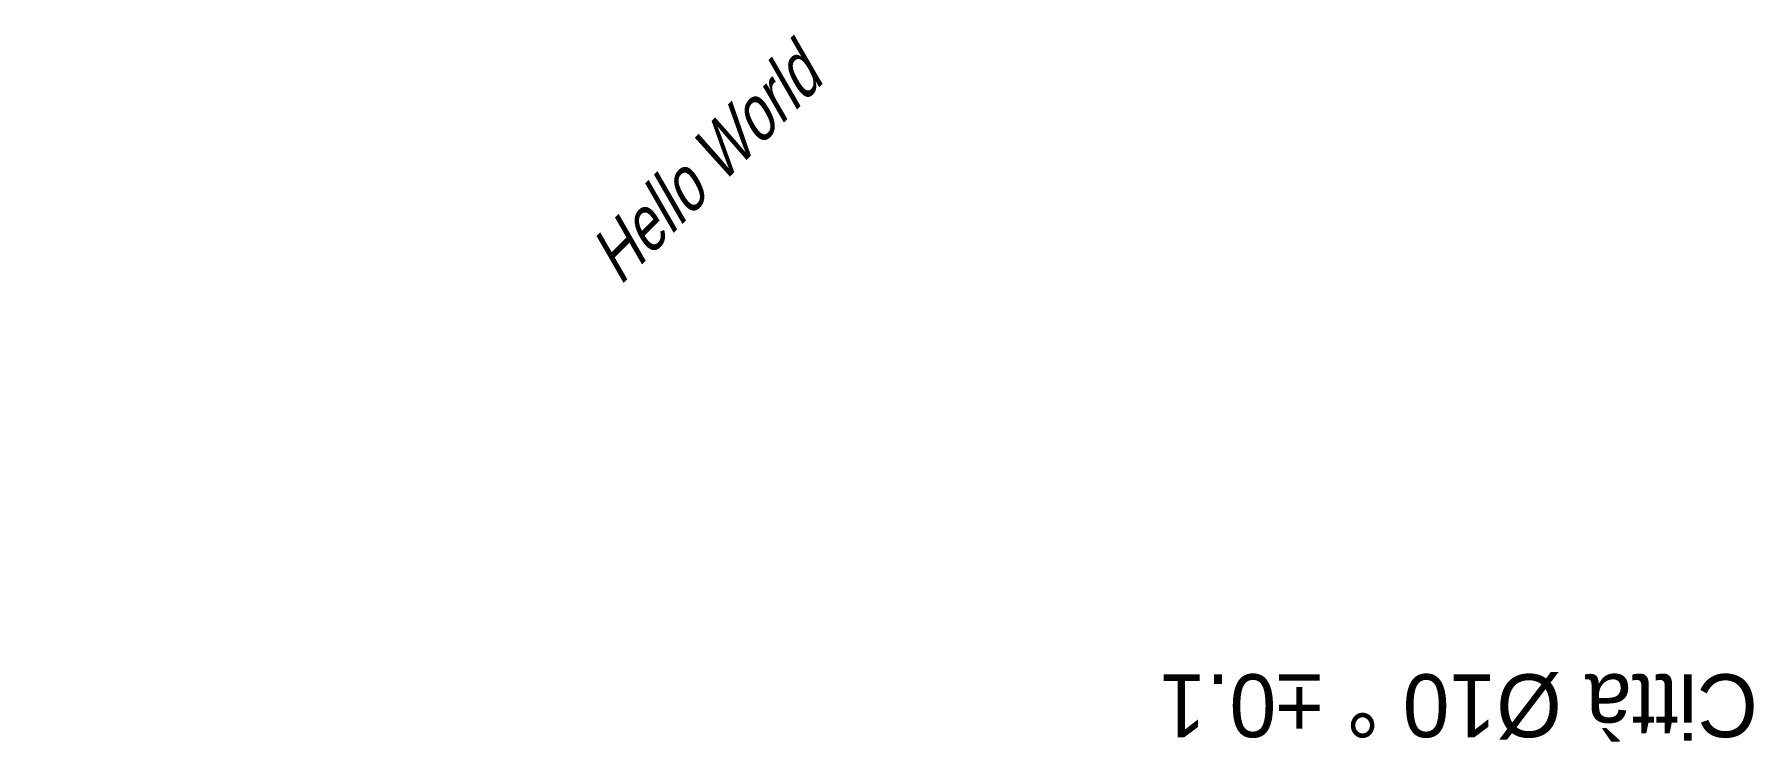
# Model space of a CAD drawing. Extents: x -18 to 64.1, y -1.7 to 32.
import ezdxf
from ezdxf.enums import TextEntityAlignment as Align

# ---------------------------------------------------------------- set-up
doc = ezdxf.new("R2010")
doc.units = 0

msp = doc.modelspace()

# ---------------------------------------------------------------- texts
at = {"oblique": 15, "width": 0.8}
msp.add_text('Hello World', height=2.5, rotation=45, dxfattribs=at).set_placement((10, 20))
at = {"text_generation_flag": 6}
msp.add_text('Città %%c10 %%d %%p0.1', height=3, dxfattribs=at).set_placement((50, 0), align=Align.MIDDLE_CENTER)

doc.saveas('drawing.dxf')
